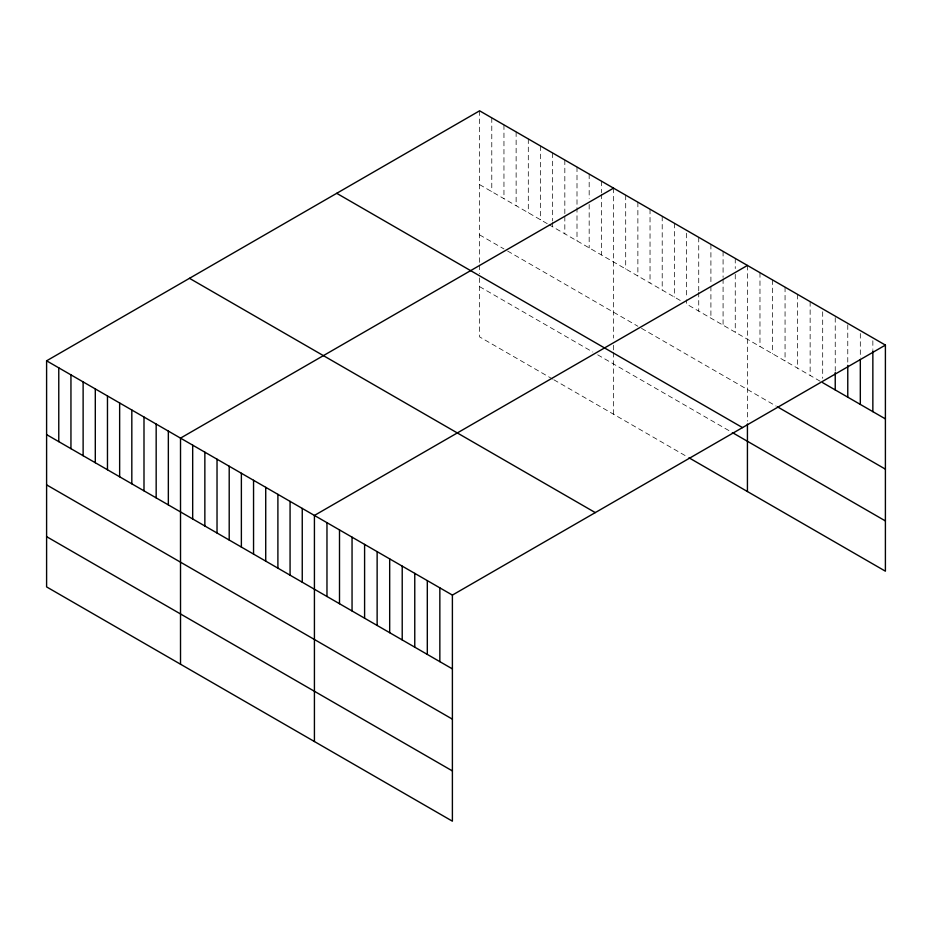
<?xml version="1.0" encoding="UTF-8"?>
<svg xmlns="http://www.w3.org/2000/svg" width="932" height="932" viewBox="0 0 932 932"><rect width="100%" height="100%" fill="white"/><g stroke="black" fill="none" stroke-linecap="round" stroke-linejoin="round"><path stroke-width="0.7" stroke-dasharray="4.66 3.5" d="M479.607 184.618L547.783 223.971M548.995 224.682L681.688 301.292M820.183 381.246L686.558 304.1L686.558 299.755M479.607 234.876L503.956 248.926M507.602 251.034L637.872 326.247M641.519 328.355L776.274 406.154M479.607 286.648L592.822 352.016M597.692 354.824L732.82 432.844M552.653 379.079L479.607 336.906L479.607 275.138M553.864 379.778L686.558 456.389M872.853 340.751L872.853 349.43M860.318 333.516L860.318 358.109M847.771 324.825L847.771 365.344M835.235 317.579L835.235 371.122M822.688 311.789L822.688 378.345M810.141 301.653L810.141 375.456M797.606 294.407L797.606 368.21M785.059 287.173L785.059 360.964M772.512 279.926L772.512 353.729M759.976 272.692L759.976 346.483M747.429 265.445L747.429 421.136M735.255 258.42L735.255 268.544M735.255 274.334L735.255 332.211M723.081 251.384L723.081 277.433M723.081 278.878L723.081 325.186M710.906 244.359L710.906 284.877M710.906 286.322L710.906 318.162M698.732 237.334L698.732 290.866M698.732 292.322L698.732 311.125M686.558 233.198L686.558 298.31M674.384 223.272L674.384 297.075M662.209 216.247L662.209 290.038M650.035 209.222L650.035 283.013M637.872 202.186L637.872 275.988M625.698 195.161L625.698 268.964M613.524 188.136L613.524 338.071M613.524 345.259L613.524 351.014M613.524 352.459L613.524 414.216M601.35 181.099L601.35 192.679M601.35 194.124L601.35 254.902M589.175 174.074L589.175 198.679M589.175 204.458L589.175 247.877M577.001 167.049L577.001 206.112M577.001 207.568L577.001 240.84M564.827 160.013L564.827 215.001M564.827 216.457L564.827 233.815M552.653 152.988L552.653 221M552.653 222.445L552.653 226.791M540.478 145.963L540.478 219.754M528.304 138.938L528.304 212.729M516.13 131.901L516.13 205.704M503.956 124.876L503.956 198.679M491.781 117.851L491.781 191.643M479.607 110.815L479.607 263.639M479.607 265.072L479.607 273.705"/><path stroke-width="1.4" d="M46.6 360.812L452.393 595.094L452.393 821.185L46.6 586.904L46.6 360.812L479.607 110.815L885.4 345.096L885.4 571.188L688.993 457.798M613.524 188.136L180.517 438.122L180.517 664.213M747.429 265.445L314.422 515.443L314.422 741.523M452.393 595.094L885.4 345.096M822.688 382.691L885.4 418.899M777.533 406.876L885.4 469.157M336.72 193.32L742.513 427.602M732.82 432.844L885.4 520.93M189.487 278.319L595.28 512.6M46.6 434.615L452.393 668.896M46.6 484.861L452.393 719.154M46.6 536.646L452.393 770.927M872.853 350.886L872.853 411.653M860.318 359.554L860.318 404.418M847.771 365.344L847.771 397.172M835.235 372.567L835.235 389.937M747.429 424.013L747.429 491.525M439.846 587.859L439.846 661.65M427.31 580.613L427.31 654.415M414.763 573.366L414.763 647.169M402.216 566.132L402.216 639.923M389.681 558.885L389.681 632.688M377.134 551.651L377.134 625.442M364.598 544.404L364.598 618.207M352.051 537.17L352.051 610.961M339.504 529.924L339.504 603.726M326.969 522.677L326.969 596.48M302.248 508.406L302.248 582.209M290.073 501.381L290.073 575.184M277.899 494.356L277.899 568.147M265.725 487.331L265.725 561.122M253.551 480.295L253.551 554.097M241.376 473.27L241.376 547.072M229.202 466.245L229.202 540.036M217.028 459.208L217.028 533.011M204.854 452.183L204.854 525.986M192.679 445.158L192.679 518.949M168.343 431.097L168.343 504.899M156.168 424.072L156.168 497.863M143.994 417.047L143.994 490.838M131.82 410.01L131.82 483.813M119.646 402.985L119.646 476.788M107.471 395.96L107.471 469.751M95.297 388.924L95.297 462.726M83.123 381.899L83.123 455.701M70.948 374.874L70.948 448.665M58.774 367.837L58.774 441.64"/></g></svg>
